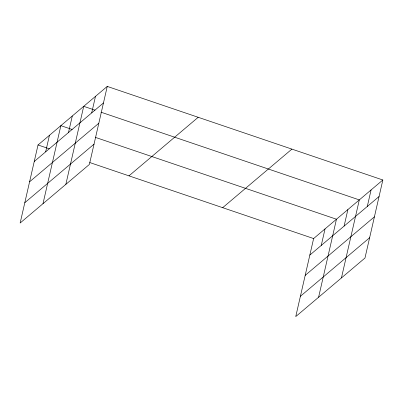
<?xml version="1.0" encoding="UTF-8"?>
<svg xmlns="http://www.w3.org/2000/svg" width="403" height="403" viewBox="0 0 403 403"><rect width="100%" height="100%" fill="white"/><g stroke="black" fill="none" stroke-linecap="round" stroke-linejoin="round"><path stroke-width="0.6" d="M107.253 86.413L38.023 144.979L20.15 223.01L89.38 164.444L107.253 86.413L382.85 179.99L364.977 258.021L295.747 316.587L313.62 238.556L382.85 179.99M45.66 151.84L49.443 135.312M42.995 203.686L60.868 125.65L72.162 129.484M68.505 132.516L72.293 115.988M65.845 184.357L83.713 106.327L95.007 110.16M91.698 112.895L95.486 96.367M321.256 245.422L325.04 228.889M318.592 297.263L336.465 219.227L95.345 137.358M344.102 226.093L347.89 209.565M341.437 277.934L359.31 199.903L100.952 112.18M367.294 206.472L371.082 189.944M34.235 161.507L103.47 102.941M29.59 181.803L98.821 123.237M24.8 202.714L94.03 144.148M128.97 175.859L198.2 117.293M222.673 207.676L291.903 149.11M309.831 255.084L379.067 196.518M305.182 275.38L374.417 216.814M300.396 296.291L369.627 237.725M38.023 144.979L49.317 148.813M89.738 162.535L313.62 238.556"/></g></svg>
